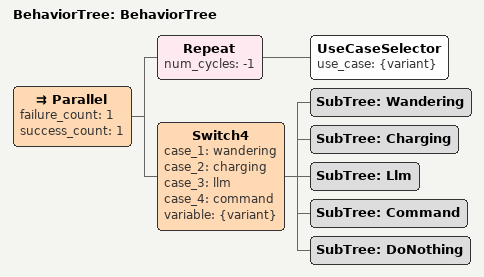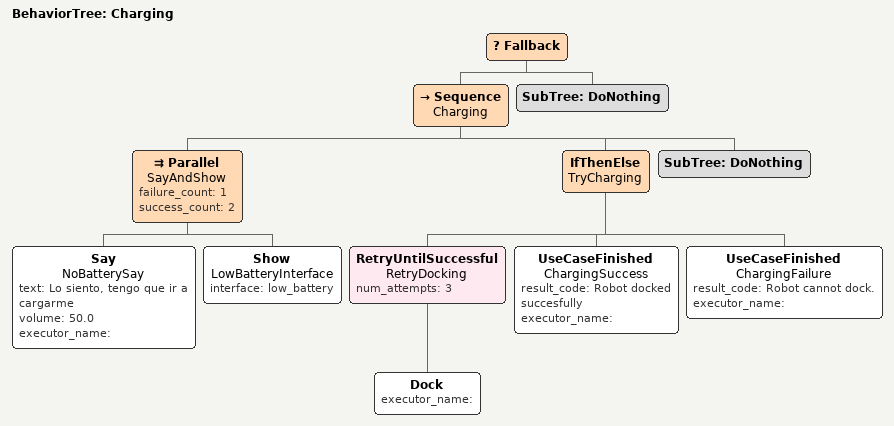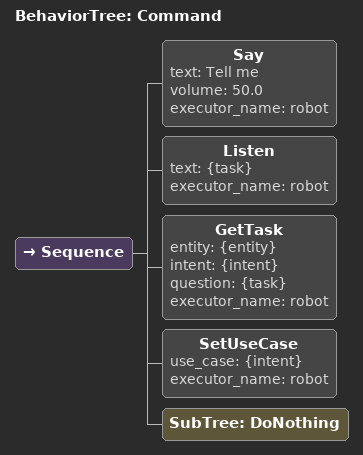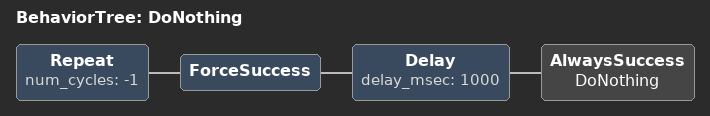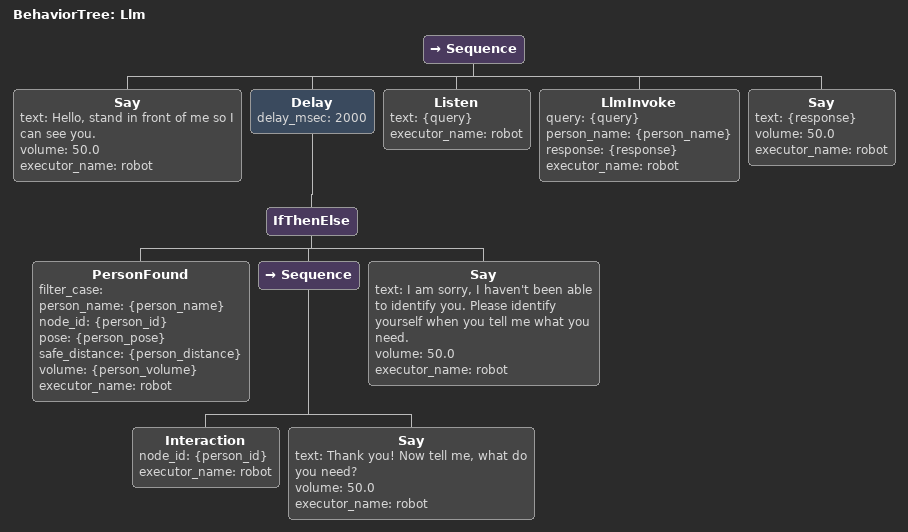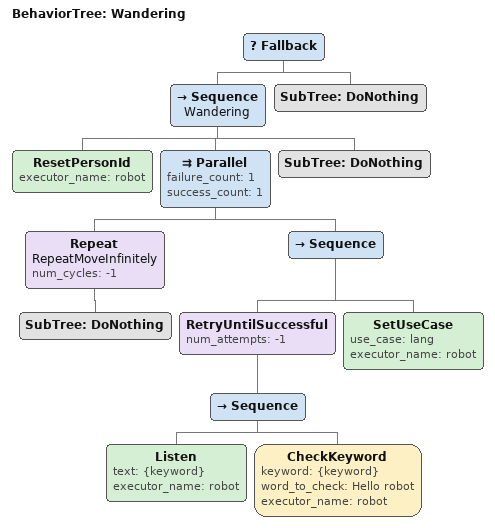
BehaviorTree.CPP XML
<?xml version="1.0" encoding="UTF-8"?>
<root BTCPP_format="4"
      main_tree_to_execute="BehaviorTree">
  <BehaviorTree ID="BehaviorTree">
    <Parallel failure_count="1"
              success_count="1">
      <Repeat num_cycles="-1">
        <UseCaseSelector use_case="{variant}"/>
      </Repeat>
      <Switch4 case_1="wandering"
               case_2="charging"
               case_3="llm"
               case_4="command"
               variable="{variant}">
        <SubTree ID="Wandering"/>
        <SubTree ID="Charging"/>
        <SubTree ID="Llm"/>
        <SubTree ID="Command"/>
        <SubTree ID="DoNothing"/>
      </Switch4>
    </Parallel>
  </BehaviorTree>

  <BehaviorTree ID="Charging">
    <Fallback>
      <Sequence name="Charging">
        <Parallel name="SayAndShow"
                  failure_count="1"
                  success_count="2">
          <Say name="NoBatterySay"
               text="Lo siento, tengo que ir a cargarme"
               volume="50.0"
               executor_name=""/>
          <Show name="LowBatteryInterface"
                interface="low_battery"/>
        </Parallel>
        <IfThenElse name="TryCharging">
          <RetryUntilSuccessful name="RetryDocking"
                                num_attempts="3">
            <Dock executor_name=""/>
          </RetryUntilSuccessful>
          <UseCaseFinished name="ChargingSuccess"
                           result_code="Robot docked succesfully"
                           executor_name=""/>
          <UseCaseFinished name="ChargingFailure"
                           result_code="Robot cannot dock."
                           executor_name=""/>
        </IfThenElse>
        <SubTree ID="DoNothing"/>
      </Sequence>
      <SubTree ID="DoNothing"/>
    </Fallback>
  </BehaviorTree>

  <BehaviorTree ID="Command">
    <Sequence>
      <Say text="Tell me"
           volume="50.0"
           executor_name="robot"/>
      <Listen text="{task}"
              executor_name="robot"/>
      <GetTask entity="{entity}"
               intent="{intent}"
               question="{task}"
               executor_name="robot"/>
      <SetUseCase use_case="{intent}"
                  executor_name="robot"/>
      <SubTree ID="DoNothing"/>
    </Sequence>
  </BehaviorTree>

  <BehaviorTree ID="DoNothing">
    <Repeat num_cycles="-1">
      <ForceSuccess>
        <Delay delay_msec="1000">
          <AlwaysSuccess name="DoNothing"/>
        </Delay>
      </ForceSuccess>
    </Repeat>
  </BehaviorTree>

  <BehaviorTree ID="Llm">
    <Sequence>
      <Say text="Hello, stand in front of me so I can see you."
           volume="50.0"
           executor_name="robot"/>
      <Delay delay_msec="2000">
        <IfThenElse>
          <PersonFound filter_case=""
                       person_name="{person_name}"
                       node_id="{person_id}"
                       pose="{person_pose}"
                       safe_distance="{person_distance}"
                       volume="{person_volume}"
                       executor_name="robot"/>
          <Sequence>
            <Interaction node_id="{person_id}"
                         executor_name="robot"/>
            <Say text="Thank you! Now tell me, what do you need?"
                 volume="50.0"
                 executor_name="robot"/>
          </Sequence>
          <Say text="I am sorry, I haven&apos;t been able to identify you. Please identify yourself when you tell me what you need."
               volume="50.0"
               executor_name="robot"/>
        </IfThenElse>
      </Delay>
      <Listen text="{query}"
              executor_name="robot"/>
      <LlmInvoke query="{query}"
                 person_name="{person_name}"
                 response="{response}"
                 executor_name="robot"/>
      <Say text="{response}"
           volume="50.0"
           executor_name="robot"/>
    </Sequence>
  </BehaviorTree>

  <BehaviorTree ID="Wandering">
    <Fallback>
      <Sequence name="Wandering">
        <ResetPersonId executor_name="robot"/>
        <Parallel failure_count="1"
                  success_count="1">
          <Repeat name="RepeatMoveInfinitely"
                  num_cycles="-1">
            <SubTree ID="DoNothing"/>
          </Repeat>
          <Sequence>
            <RetryUntilSuccessful num_attempts="-1">
              <Sequence>
                <Listen text="{keyword}"
                        executor_name="robot"/>
                <CheckKeyword keyword="{keyword}"
                              word_to_check="Hello robot"
                              executor_name="robot"/>
              </Sequence>
            </RetryUntilSuccessful>
            <SetUseCase use_case="lang"
                        executor_name="robot"/>
          </Sequence>
        </Parallel>
        <SubTree ID="DoNothing"/>
      </Sequence>
      <SubTree ID="DoNothing"/>
    </Fallback>
  </BehaviorTree>

</root>
